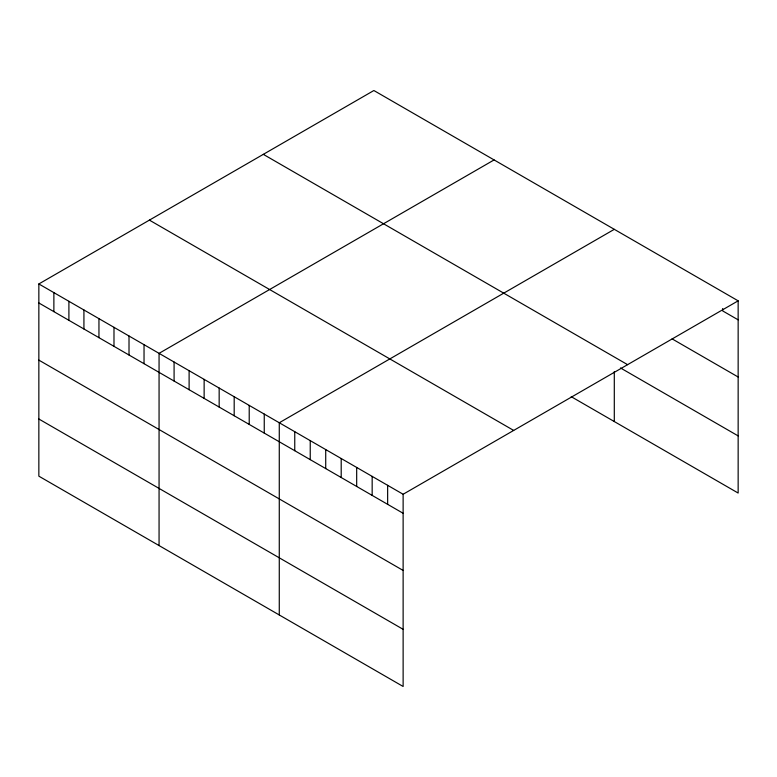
<?xml version="1.0" encoding="UTF-8"?>
<svg xmlns="http://www.w3.org/2000/svg" width="777" height="777" viewBox="0 0 777 777"><rect width="100%" height="100%" fill="white"/><g stroke="black" fill="none" stroke-linecap="round" stroke-linejoin="round"><path stroke-width="1.17" d="M38.85 283.955L403.127 494.259L403.127 686.479L38.85 476.165L38.85 283.955L373.873 90.52L738.15 300.835L738.15 493.045L571.221 396.678M494.085 159.926L159.062 353.35L159.062 545.571M614.296 229.332L279.273 422.756L279.273 614.966M403.127 494.259L738.15 300.835M738.15 319.842L722.668 310.907L722.668 308.527M672.095 338.869L738.15 377M263.316 154.351L627.593 364.666M620.493 367.958L738.15 435.897M149.407 220.124L513.684 430.429M38.85 302.962L403.127 513.276M38.85 360.12L403.127 570.435M38.85 419.007L403.127 629.321M614.296 371.532L614.296 421.542M387.645 485.324L387.645 504.331M372.164 476.388L372.164 495.396M356.682 467.443L356.682 486.46M341.2 458.508L341.2 477.515M325.718 449.572L325.718 468.58M310.237 440.637L310.237 459.644M294.755 431.691L294.755 450.709M264.248 414.083L264.248 433.09M249.213 405.409L249.213 424.417M234.188 396.726L234.188 415.744M219.163 388.053L219.163 407.07M204.137 379.38L204.137 398.387M189.112 370.707L189.112 389.714M174.087 362.024L174.087 381.041M144.036 344.677L144.036 363.685M129.011 336.004L129.011 355.011M113.986 327.331L113.986 346.338M98.951 318.648L98.951 337.665M83.926 309.974L83.926 328.992M68.9 301.301L68.9 320.309M53.875 292.628L53.875 311.635"/></g></svg>
